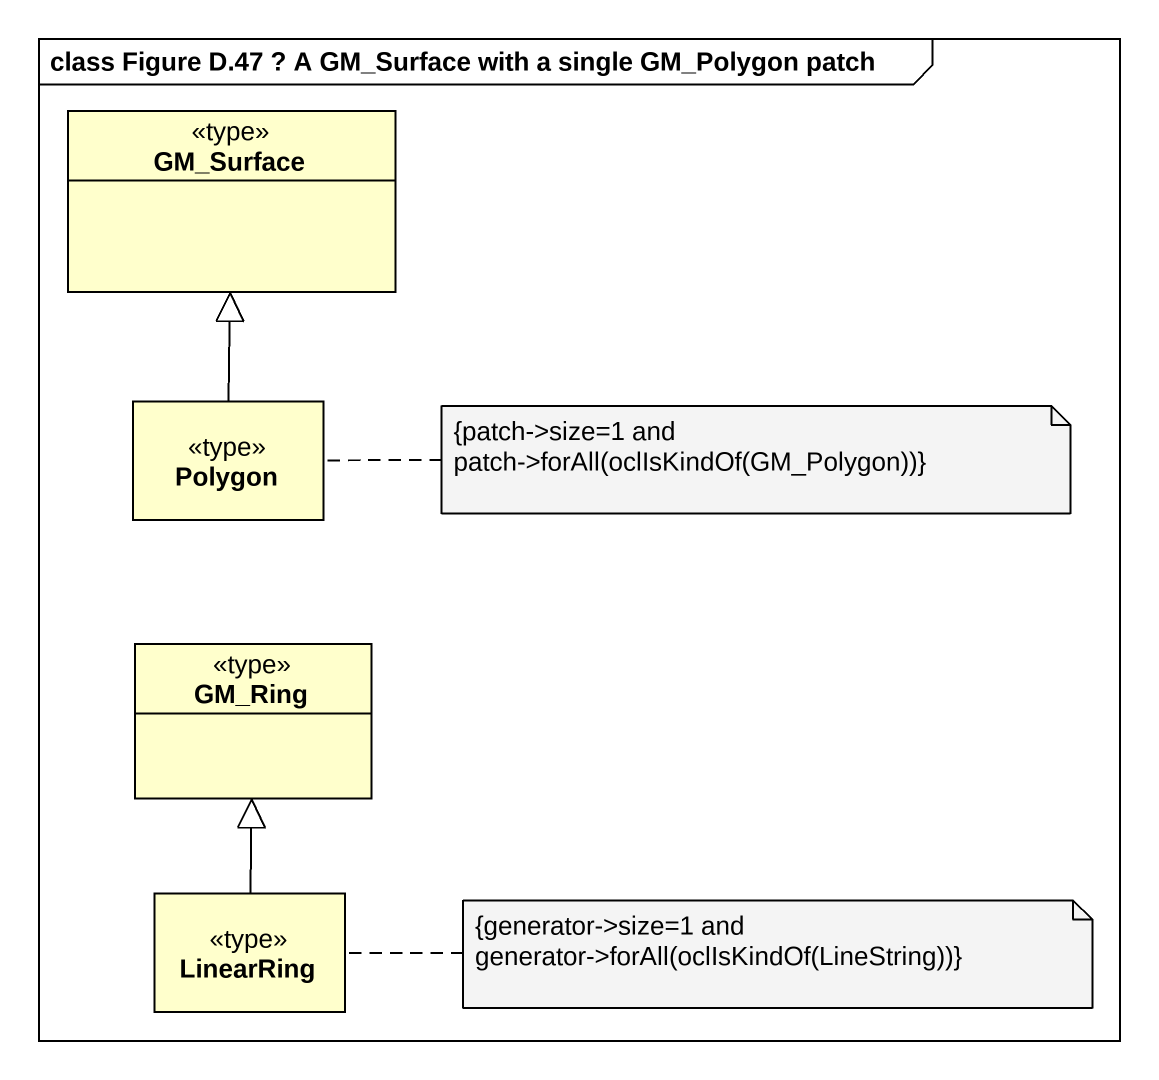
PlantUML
@startuml
mainframe class Figure D.47 ? A GM_Surface with a single GM_Polygon patch
hide circle
hide empty members
class GM_Surface <<type>>
class Polygon <<type>>
class GM_Ring <<type>>
class LinearRing <<type>>
Polygon -up-|> GM_Surface
LinearRing -up-|> GM_Ring
note right of Polygon
  {patch->size=1 and
  patch->forAll(oclIsKindOf(GM_Polygon))}
end note
note right of LinearRing
  {generator->size=1 and
  generator->forAll(oclIsKindOf(LineString))}
end note
@enduml
